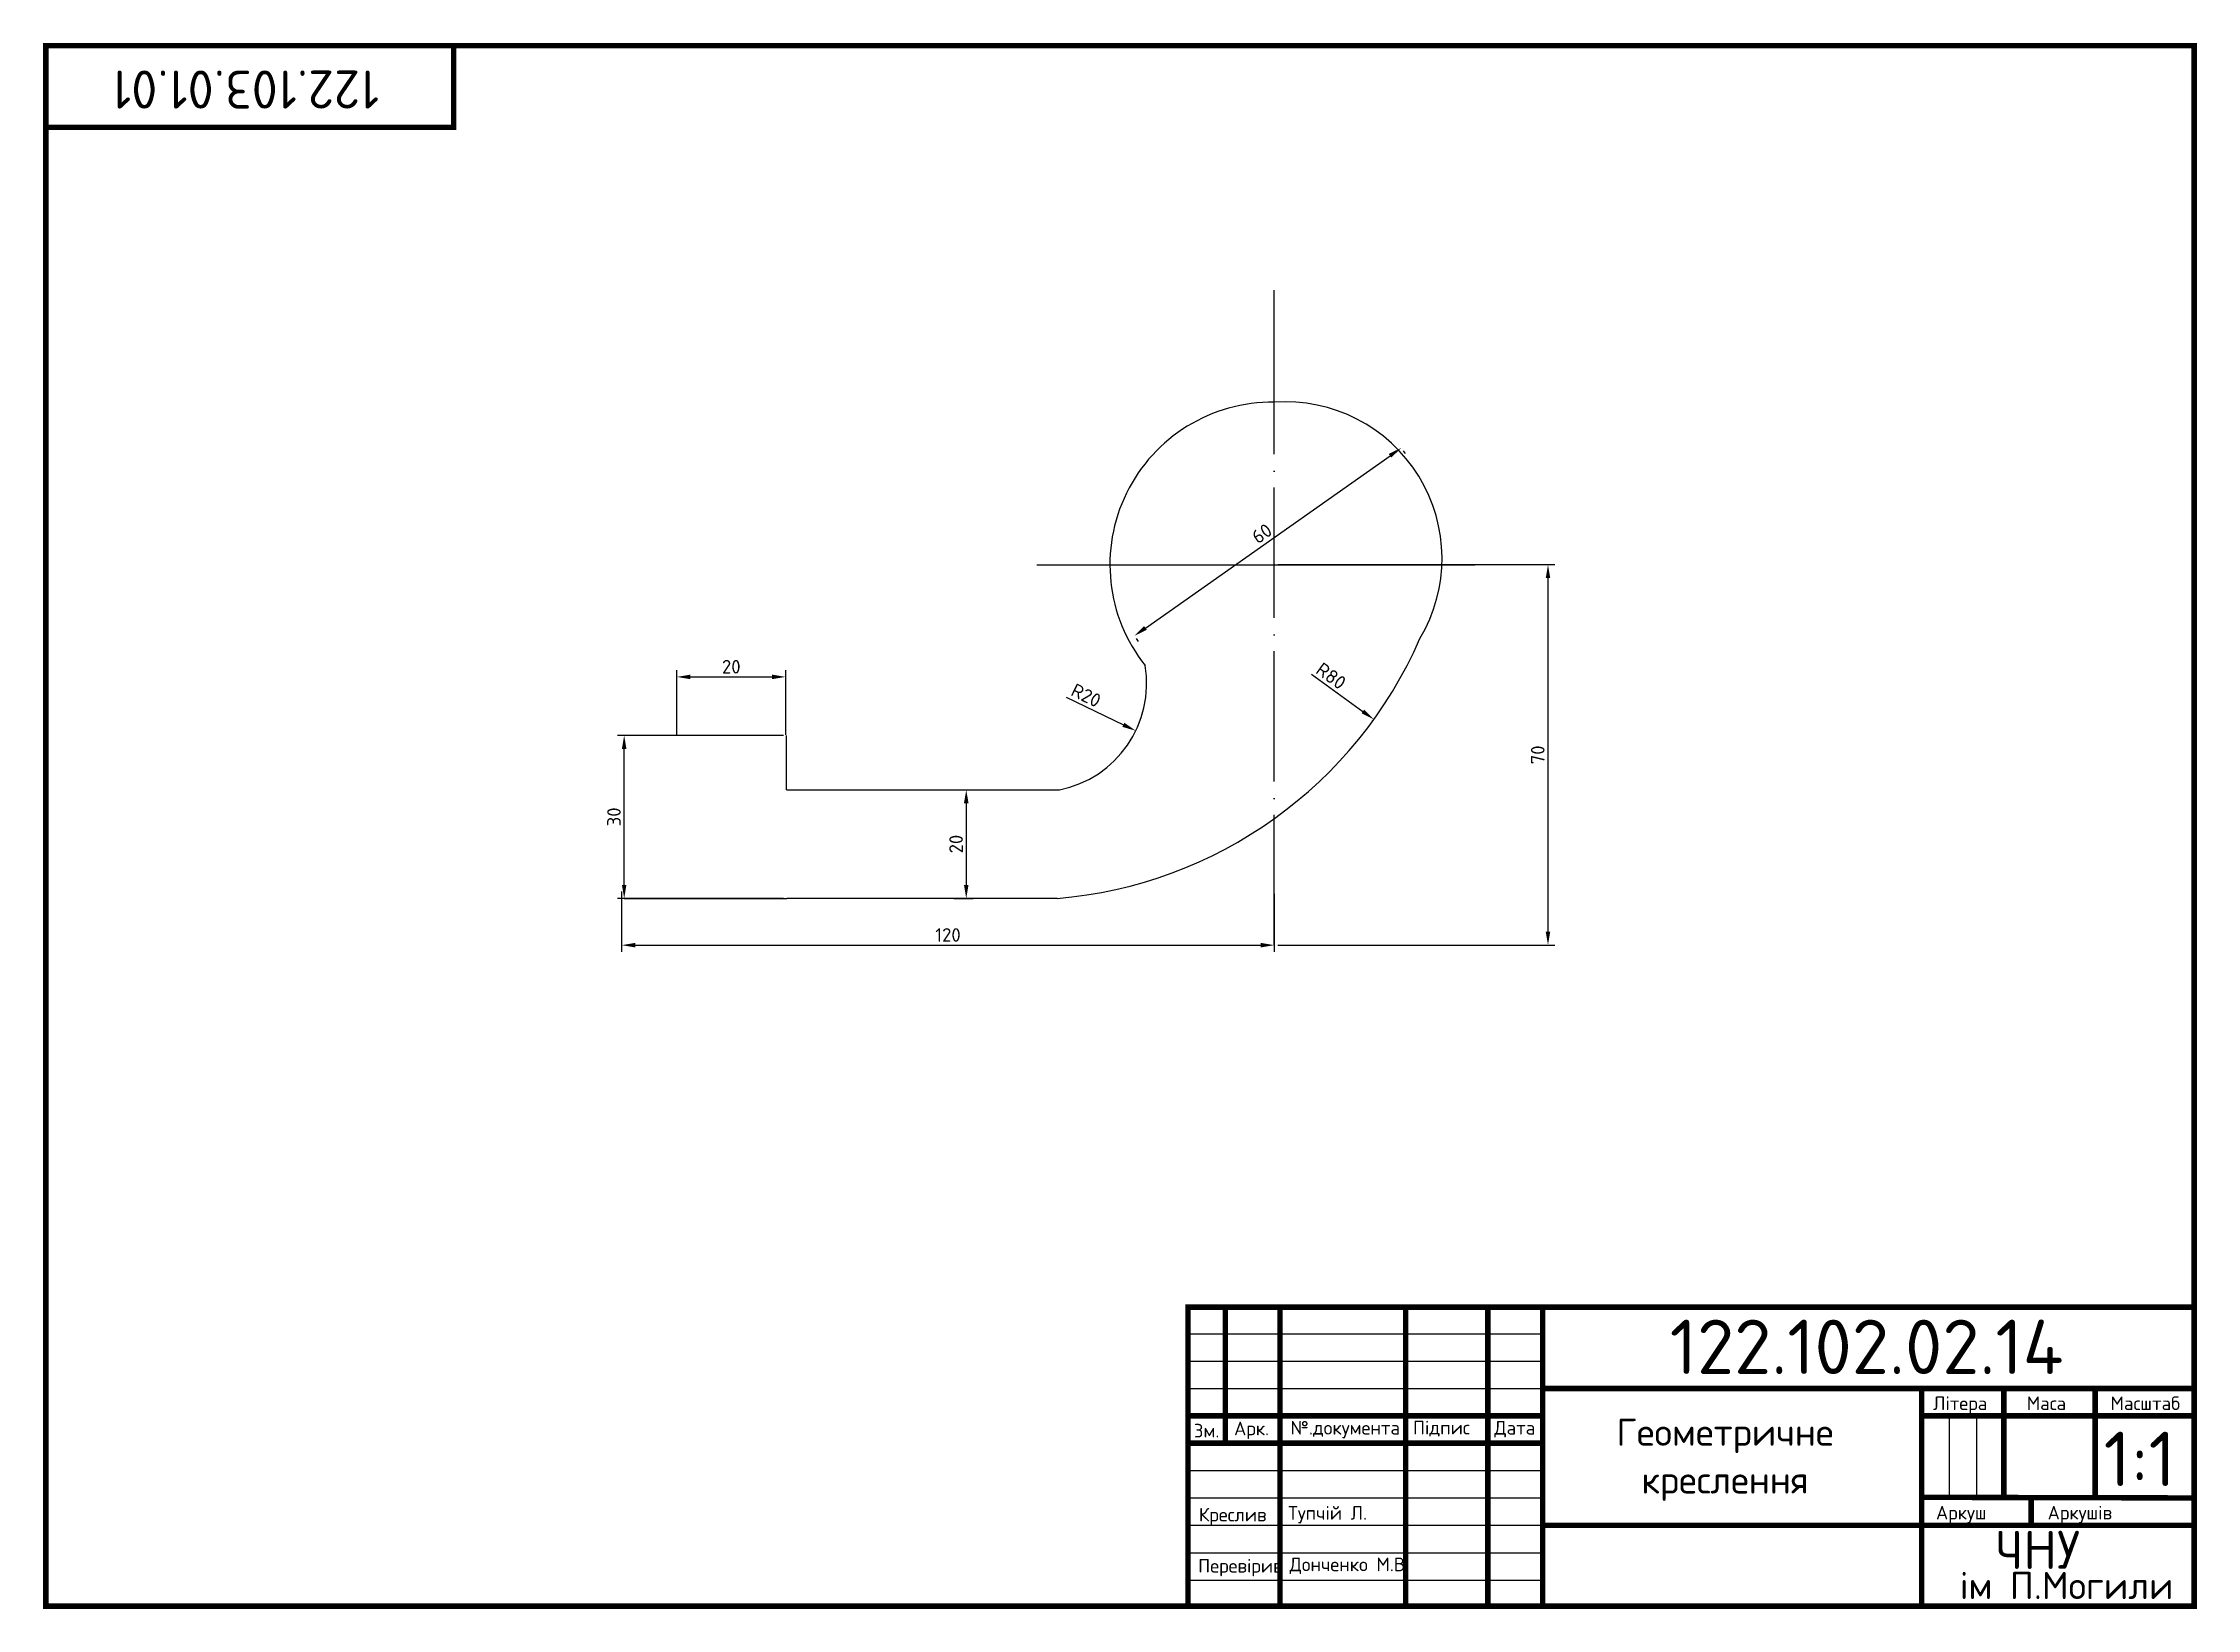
# Model space of a CAD drawing. Header units: millimetres. Extents: x 30 to 426, y 3 to 291.
import ezdxf
from ezdxf.enums import TextEntityAlignment as Align

# ---------------------------------------------------------------- set-up
doc = ezdxf.new("R2010")
doc.units = ezdxf.units.MM
doc.header["$PDMODE"] = 34
doc.header["$PDSIZE"] = -3
doc.linetypes.add('ACAD_ISO04W100', pattern=[30, 24, -3, 0, -3])
doc.layers.add('Kontur', color=7, linetype='Continuous')
doc.layers.add('Слой1', color=7, linetype='ACAD_ISO04W100')
doc.styles.get("Standard").update_dxf_attribs({"font": 'isocpeur.ttf'})
doc.dimstyles.new('ISO-25', dxfattribs={"dimtxt": 2.5, "dimasz": 2.5, "dimexe": 1.25, "dimexo": 0.625, "dimtad": 1, "dimtxsty": 'Standard', "dimcen": 2.5, "dimadec": 0, "dimazin": 0, "dimtfac": 1, "dimtmove": 0, "dimatfit": 3, "dimfxl": 1, "dimarcsym": 0})

# ---------------------------------------------------------------- blocks, each defined once
blk = doc.blocks.new('*D10')
at = {"color": 0, "lineweight": -2, "transparency": 16777216}
for p, q in [((146.12, 163.5), (146.12, 175.42)), ((166.12, 163.5), (166.12, 175.42)), ((148.62, 174.17), (163.62, 174.17))]:
    blk.add_line(p, q, dxfattribs=at)
at = {"color": 0, "transparency": 16777216}
for points in [[(148.62, 174.59), (148.62, 173.75), (146.12, 174.17)], [(163.62, 174.59), (163.62, 173.75), (166.12, 174.17)]]:
    blk.add_solid(points, dxfattribs=at)
at = {"layer": 'Defpoints', "color": 0, "transparency": 16777216}
for p in [(166.12, 174.17), (146.12, 162.88), (166.12, 162.88)]:
    blk.add_point(p, dxfattribs=at)
at = {"color": 0, "transparency": 16777216, "insert": (156.12, 176.04), "char_height": 2.5, "attachment_point": 5}
blk.add_mtext('20', dxfattribs=at)
blk = doc.blocks.new('*D11')
at = {"color": 0, "lineweight": -2, "transparency": 16777216}
for p, q in [((135.96, 134.67), (135.96, 123.58)), ((255.96, 134.3), (255.96, 123.58)), ((138.46, 124.83), (253.46, 124.83))]:
    blk.add_line(p, q, dxfattribs=at)
at = {"color": 0, "transparency": 16777216}
for points in [[(138.46, 125.25), (138.46, 124.41), (135.96, 124.83)], [(253.46, 125.25), (253.46, 124.41), (255.96, 124.83)]]:
    blk.add_solid(points, dxfattribs=at)
at = {"layer": 'Defpoints', "color": 0, "transparency": 16777216}
for p in [(135.96, 135.29), (255.96, 134.92), (255.96, 124.83)]:
    blk.add_point(p, dxfattribs=at)
at = {"color": 0, "transparency": 16777216, "insert": (195.96, 126.71), "char_height": 2.5, "attachment_point": 5}
blk.add_mtext('120', dxfattribs=at)
blk = doc.blocks.new('*D14')
at = {"color": 0, "lineweight": -2, "transparency": 16777216}
blk.add_line((262.77, 174.65), (272.24, 167.82), dxfattribs=at)
at = {"color": 0, "transparency": 16777216}
blk.add_solid([(272.49, 168.16), (272, 167.48), (274.27, 166.36)], dxfattribs=at)
at = {"layer": 'Defpoints', "color": 0, "transparency": 16777216}
for p in [(209.38, 213.14), (274.27, 166.36)]:
    blk.add_point(p, dxfattribs=at)
at = {"color": 0, "transparency": 16777216, "insert": (266.4, 174.34), "char_height": 2.5, "attachment_point": 5, "rotation": 324.2112}
blk.add_mtext('R80', dxfattribs=at)
blk = doc.blocks.new('*D15')
at = {"color": 0, "lineweight": -2, "transparency": 16777216}
blk.add_line((217.72, 170.45), (228.23, 165.35), dxfattribs=at)
at = {"color": 0, "transparency": 16777216}
blk.add_solid([(228.41, 165.73), (228.04, 164.98), (230.48, 164.26)], dxfattribs=at)
at = {"layer": 'Defpoints', "color": 0, "transparency": 16777216}
for p in [(212.48, 172.99), (230.48, 164.26)]:
    blk.add_point(p, dxfattribs=at)
at = {"color": 0, "transparency": 16777216, "insert": (221.35, 170.77), "char_height": 2.5, "attachment_point": 5, "rotation": 334.1163}
blk.add_mtext('R20', dxfattribs=at)
blk = doc.blocks.new('*D12')
at = {"color": 0, "lineweight": -2, "transparency": 16777216}
for p, q in [((196.92, 153.42), (200.57, 153.42)), ((199.32, 150.92), (199.32, 135.92)), ((197.04, 133.42), (200.57, 133.42))]:
    blk.add_line(p, q, dxfattribs=at)
at = {"color": 0, "transparency": 16777216}
for points in [[(198.9, 150.92), (199.74, 150.92), (199.32, 153.42)], [(198.9, 135.92), (199.74, 135.92), (199.32, 133.42)]]:
    blk.add_solid(points, dxfattribs=at)
at = {"layer": 'Defpoints', "color": 0, "transparency": 16777216}
for p in [(196.3, 153.42), (196.42, 133.42), (199.32, 133.42)]:
    blk.add_point(p, dxfattribs=at)
at = {"color": 0, "transparency": 16777216, "insert": (197.45, 143.42), "char_height": 2.5, "attachment_point": 5, "rotation": 90}
blk.add_mtext('20', dxfattribs=at)
blk = doc.blocks.new('*D16')
at = {"color": 0, "lineweight": -2, "transparency": 16777216}
for p, q in [((165.74, 163.42), (135.18, 163.42)), ((136.43, 135.92), (136.43, 160.92)), ((165.74, 133.42), (135.18, 133.42))]:
    blk.add_line(p, q, dxfattribs=at)
at = {"color": 0, "transparency": 16777216}
for points in [[(136.01, 160.92), (136.84, 160.92), (136.43, 163.42)], [(136.01, 135.92), (136.84, 135.92), (136.43, 133.42)]]:
    blk.add_solid(points, dxfattribs=at)
at = {"layer": 'Defpoints', "color": 0, "transparency": 16777216}
for p in [(136.43, 163.42), (166.36, 163.42), (166.36, 133.42)]:
    blk.add_point(p, dxfattribs=at)
at = {"color": 0, "transparency": 16777216, "insert": (134.55, 148.42), "char_height": 2.5, "attachment_point": 5, "rotation": 90}
blk.add_mtext('30', dxfattribs=at)
blk = doc.blocks.new('*D17')
at = {"color": 0, "lineweight": -2, "transparency": 16777216}
for p, q in [((256.68, 194.83), (307.53, 194.83)), ((306.28, 127.33), (306.28, 192.33)), ((256.59, 124.83), (307.53, 124.83))]:
    blk.add_line(p, q, dxfattribs=at)
at = {"color": 0, "transparency": 16777216}
for points in [[(305.86, 192.33), (306.69, 192.33), (306.28, 194.83)], [(305.86, 127.33), (306.69, 127.33), (306.28, 124.83)]]:
    blk.add_solid(points, dxfattribs=at)
at = {"layer": 'Defpoints', "color": 0, "transparency": 16777216}
for p in [(256.05, 194.83), (306.28, 194.83), (255.96, 124.83)]:
    blk.add_point(p, dxfattribs=at)
at = {"color": 0, "transparency": 16777216, "insert": (304.4, 159.83), "char_height": 2.5, "attachment_point": 5, "rotation": 90}
blk.add_mtext('70', dxfattribs=at)
blk = doc.blocks.new('*D13')
at = {"color": 0, "lineweight": -2, "transparency": 16777216}
for p, q in [((232.27, 183.16), (277.23, 214.84)), ((279.64, 215.77), (280, 215.26)), ((230.59, 181.21), (230.95, 180.7))]:
    blk.add_line(p, q, dxfattribs=at)
at = {"color": 0, "transparency": 16777216}
for points in [[(276.99, 215.18), (277.47, 214.5), (279.28, 216.28)], [(232.03, 183.5), (232.51, 182.82), (230.23, 181.72)]]:
    blk.add_solid(points, dxfattribs=at)
at = {"layer": 'Defpoints', "color": 0, "transparency": 16777216}
for p in [(279.28, 216.28), (279.28, 216.28), (230.23, 181.72)]:
    blk.add_point(p, dxfattribs=at)
at = {"color": 0, "transparency": 16777216, "insert": (253.67, 200.54), "char_height": 2.5, "attachment_point": 5, "rotation": 35.1671}
blk.add_mtext('60', dxfattribs=at)

msp = doc.modelspace()

# ---------------------------------------------------------------- linework, layer by layer
for p, q in [((255.961, 222.953), (255.961, 245.272)), ((166.302, 153.387), (166.302, 163.387)), ((166.302, 153.387), (216.45, 153.387)), ((136.427, 133.418), (166.363, 133.418)), ((216.021, 133.418), (166.363, 133.418))]:
    msp.add_line(p, q)
for centre, radius, start, end in [((255.586, 194.832), 29.853, 89.27896, 218.47131), ((258.012, 195.968), 28.787, 329.15492, 94.08432), ((209.38, 213.138), 79.996, 274.76173, 336.47554), ((212.479, 172.992), 20.003, 281.44999, 9.40052)]:
    msp.add_arc(centre, radius, start, end)
at = {"layer": 'Defpoints'}
msp.add_line((292.806, 194.693), (212.289, 194.693), dxfattribs=at)
at = {"layer": 'Kontur'}
for p, q in [((246.951, 58.247), (246.951, 33.23)), ((257.025, 58.247), (257.025, 3.247)), ((280.111, 58.247), (280.111, 3.247)), ((295.221, 58.247), (295.221, 3.247)), ((305.295, 58.247), (305.295, 3.247)), ((240.088, 53.367), (305.295, 53.367)), ((240.088, 48.333), (305.295, 48.333)), ((240.088, 43.298), (305.295, 43.298)), ((425.088, 43.298), (305.295, 43.298)), ((374.971, 43.298), (374.971, 3.247)), ((390.082, 43.298), (390.082, 23.161)), ((406.871, 43.298), (406.871, 23.161)), ((240.088, 38.264), (305.295, 38.264)), ((425.088, 38.264), (374.971, 38.264)), ((380.008, 38.264), (380.008, 23.161)), ((385.045, 38.264), (385.045, 23.161)), ((240.088, 33.23), (305.295, 33.23)), ((240.088, 28.195), (305.295, 28.195)), ((240.088, 23.161), (305.295, 23.161)), ((425.088, 23.161), (374.971, 23.161)), ((395.119, 18.126), (395.119, 23.161)), ((406.871, 23.161), (406.871, 23.161)), ((240.088, 18.126), (305.295, 18.126)), ((425.088, 18.126), (305.295, 18.126)), ((240.088, 13.092), (305.295, 13.092)), ((240.088, 8.057), (305.295, 8.057))]:
    msp.add_line(p, q, dxfattribs=at)
at = {"layer": 'Kontur', "const_width": 1}
for points in [[(30.088, 3.247), (425.088, 3.247), (425.088, 290.247), (30.088, 290.247)], [(30.088, 275.247), (105.088, 275.247), (105.088, 290.247), (30.088, 290.247)]]:
    msp.add_lwpolyline(points, close=True, dxfattribs=at)
for points in [[(425.088, 3.247), (425.088, 58.247), (240.088, 58.247), (240.088, 3.247)], [(246.951, 33.23), (246.951, 58.247)], [(257.025, 3.247), (257.025, 58.247)], [(280.111, 3.247), (280.111, 58.247)], [(295.221, 3.247), (295.221, 58.247)], [(305.295, 3.247), (305.295, 58.247)], [(305.295, 43.298), (425.088, 43.298)], [(374.971, 3.247), (374.971, 43.298)], [(390.082, 23.161), (390.082, 43.298)], [(406.871, 23.201), (406.871, 43.298)], [(240.088, 38.264), (305.295, 38.264)], [(425.088, 38.264), (374.971, 38.264)], [(240.088, 33.23), (305.295, 33.23)], [(374.971, 23.273), (425.088, 23.161)], [(395.119, 18.126), (395.119, 23.161)], [(305.295, 18.126), (425.088, 18.126)]]:
    msp.add_lwpolyline(points, dxfattribs=at)
at = {"layer": 'Слой1'}
msp.add_line((255.961, 124.831), (255.961, 222.953), dxfattribs=at)

# ---------------------------------------------------------------- texts
at = {"layer": 'Kontur'}
msp.add_text('122.103.01.01', height=7, rotation=180, dxfattribs=at).set_placement((91.383, 285.703))
for s, height, p in [('122.102.02.14', 10, (328.664, 45.95)), ('Зм.', 2.5, (241.169, 34.286)), ('Арк.', 2.5, (248.561, 34.693)), ('№.документа', 2.5, (258.941, 34.815)), ('Підпис', 2.5, (281.445, 34.85)), ('Дата', 2.5, (296.405, 34.814)), ('1:1', 10, (408.444, 25.338)), ('Креслив', 2.5, (242.087, 18.841)), ('Тупчій Л.', 2.5, (258.507, 19.159)), ('Аркушів', 2.5, (398.139, 19.203)), ('ЧНУ', 7, (388.53, 10.112)), ('Перевірив', 2.5, (241.96, 9.429)), ('Донченко М.В.', 2.5, (258.761, 9.683)), ('ім П.Могили', 5, (381.988, 4.552))]:
    msp.add_text(s, height=height, dxfattribs=at).set_placement(p)
for s, height, p in [('Літера', 2.5, (382.062, 39.325)), ('Маса', 2.5, (397.919, 39.325)), ('Масштаб', 2.5, (416.101, 39.325)), ('Геометричне', 5, (338.833, 32.762)), ('креслення', 5, (338.833, 23.972)), ('Аркуш', 2.5, (382.262, 19.203))]:
    msp.add_text(s, height=height, dxfattribs=at).set_placement(p, align=Align.CENTER)

# ---------------------------------------------------------------- dimensions: what is measured, and where the dimension line sits
dim = msp.add_aligned_dim(p1=(230.227, 181.724), p2=(279.276, 216.282), distance=0, dimstyle='ISO-25')
dim.commit()
dim.dimension.update_dxf_attribs({"geometry": '*D13', "text_midpoint": (253.672, 200.536)})
for center, mpoint, picture, middle in [((209.38, 213.138), (274.271, 166.356), '*D14', (265.308, 172.818)), ((212.479, 172.992), (230.475, 164.26), '*D15', (220.535, 169.083))]:
    dim = msp.add_radius_dim(center=center, mpoint=mpoint, dimstyle='ISO-25')
    dim.commit()
    dim.dimension.update_dxf_attribs({"geometry": picture, "text_midpoint": middle, "dimtype": 164})
for base, p1, p2, picture, middle in [((306.277, 194.831), (255.961, 124.831), (256.05, 194.831), '*D17', (304.402, 159.831)), ((136.427, 163.418), (166.363, 133.418), (166.363, 163.418), '*D16', (134.552, 148.418)), ((199.321, 133.418), (196.296, 153.418), (196.415, 133.418), '*D12', (197.446, 143.418))]:
    dim = msp.add_linear_dim(base=base, p1=p1, p2=p2, angle=90, dimstyle='ISO-25')
    dim.commit()
    dim.dimension.update_dxf_attribs({"geometry": picture, "text_midpoint": middle})
for base, p1, p2, picture, middle in [((166.117, 174.17), (146.117, 162.879), (166.117, 162.879), '*D10', (156.117, 176.045)), ((255.961, 124.831), (135.961, 135.29), (255.961, 134.922), '*D11', (195.961, 126.706))]:
    dim = msp.add_linear_dim(base=base, p1=p1, p2=p2, dimstyle='ISO-25')
    dim.commit()
    dim.dimension.update_dxf_attribs({"geometry": picture, "text_midpoint": middle})

doc.saveas('drawing.dxf')
